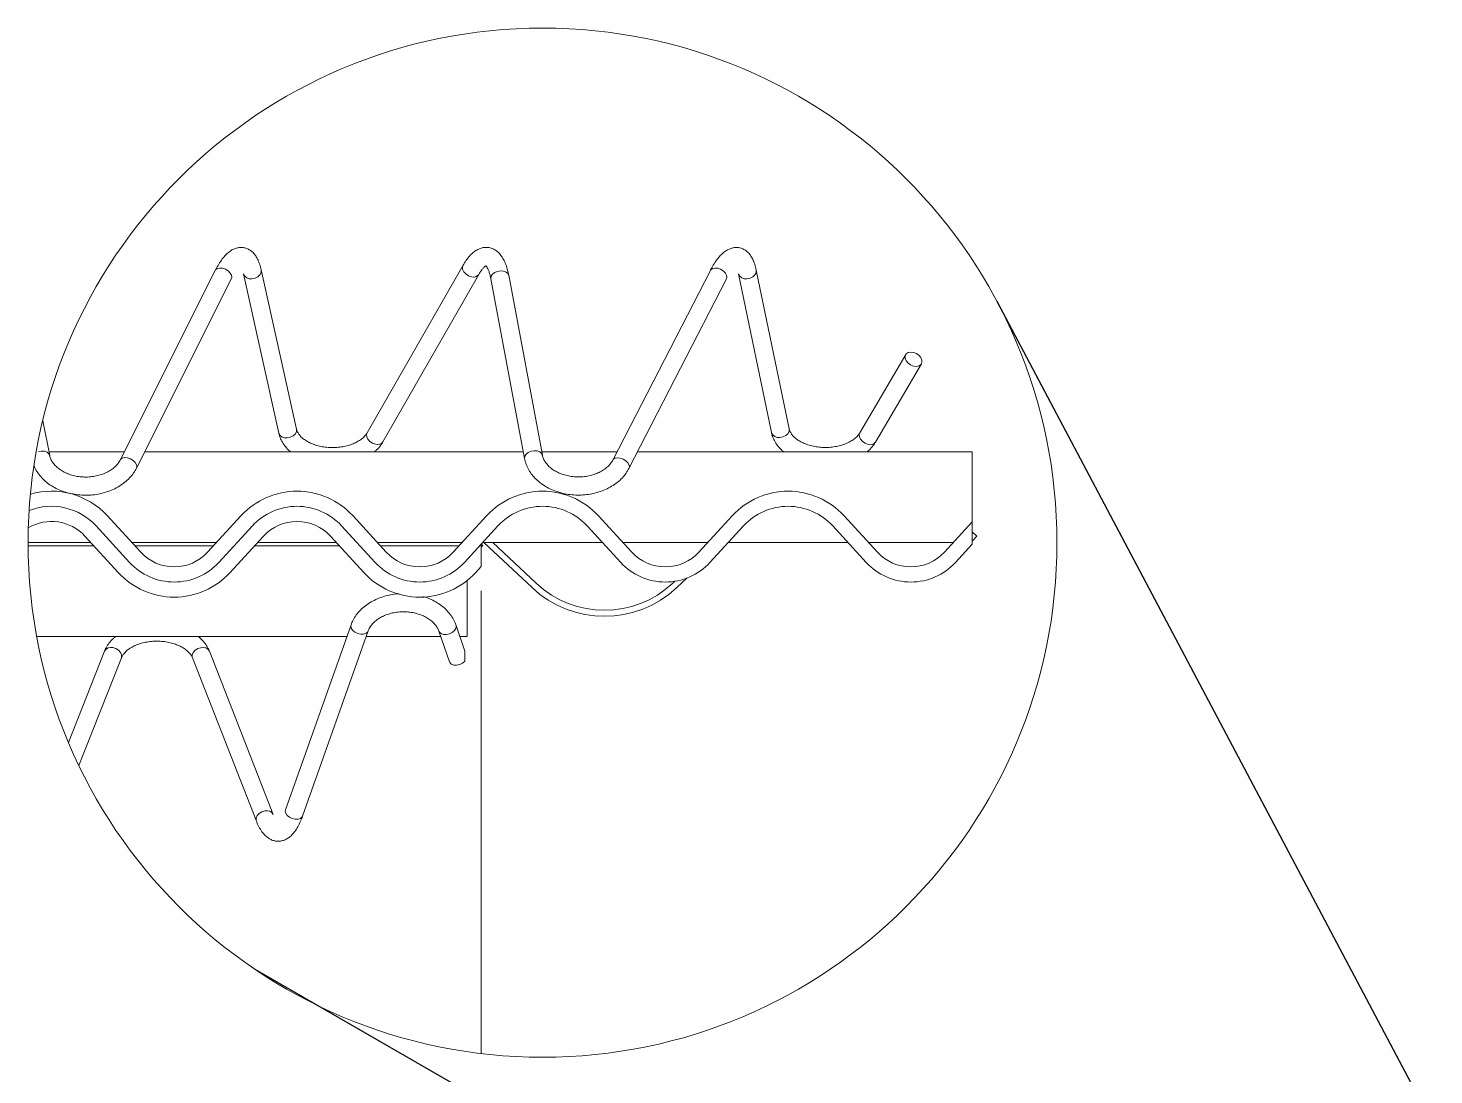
# Model space of a CAD drawing. Header units: millimetres. Extents: x 8743 to 322652, y 10189 to 229505.
# Drawn here: x 241654 to 281943, y 177679 to 207672 of the extents above; entities that cross this region are included whole.
import ezdxf

# ---------------------------------------------------------------- set-up
doc = ezdxf.new("R2010")
doc.units = ezdxf.units.MM
doc.header["$LTSCALE"] = 300
doc.header["$MEASUREMENT"] = 0
doc.layers.get('0').update_dxf_attribs({"color": 8, "linetype": 'CONTINUOUS'})
doc.layers.add('LGA CG', color=8, linetype='CONTINUOUS', lineweight=20)

msp = doc.modelspace()

# ---------------------------------------------------------------- linework, layer by layer
at = {"color": 7, "linetype": 'Continuous', "lineweight": 15}
for p, q in [((247016.9, 200727.3), (244291.9, 195296.1)), ((249345.4, 196183.1), (248334.3, 200744.9)), ((254119.5, 200875.8), (251371.7, 196077.1)), ((261206.2, 200730.7), (258410.8, 195294.7)), ((263466, 196190.7), (262522.6, 200737.7)), ((244757.4, 195062.6), (247482.4, 200493.8)), ((247825.8, 200632.2), (248837, 196070.4)), ((251823.6, 195818.4), (254571.4, 200617)), ((254915.5, 200493), (255881.3, 195341)), ((256393.2, 195437), (255427.4, 200589)), ((258873.9, 195056.5), (261669.4, 200492.6)), ((262012.6, 200631.9), (262956, 196084.9)), ((266805.8, 198317.4), (265490.8, 196076.3)), ((266820.1, 198337.1), (266791.2, 198280.6)), ((266791.2, 198280.6), (266791.2, 198212.6)), ((266874.3, 198375.4), (266820.1, 198337.1)), ((266947.3, 198390.8), (266874.3, 198375.4)), ((267030.4, 198381.4), (266947.3, 198390.8)), ((267113.5, 198348.5), (267030.4, 198381.4)), ((267186.5, 198295.8), (267113.5, 198348.5)), ((267240.7, 198229.9), (267186.5, 198295.8)), ((267269.6, 198158.6), (267240.7, 198229.9)), ((265939.9, 195812.7), (267255, 198053.8)), ((266791.2, 198212.6), (266820.1, 198141.3)), ((266820.1, 198141.3), (266874.3, 198075.4)), ((266874.3, 198075.4), (266947.3, 198022.8)), ((266947.3, 198022.8), (267030.4, 197989.8)), ((267030.4, 197989.8), (267113.5, 197980.4)), ((267113.5, 197980.4), (267186.5, 197995.8)), ((267186.5, 197995.8), (267240.7, 198034.1)), ((267240.7, 198034.1), (267269.6, 198090.6)), ((267269.6, 198090.6), (267269.6, 198158.6)), ((242272.9, 195427.6), (242073.9, 196422.4)), ((242251.8, 195532.8), (244410.7, 195532.8)), ((244993.4, 195532.8), (255845.4, 195532.8)), ((256375.3, 195532.8), (258533.3, 195532.8)), ((259118.9, 195532.8), (268713.5, 195532.8)), ((268713.5, 193526.8), (268713.5, 195532.8)), ((244562.2, 192361.8), (243599.7, 193409.1)), ((243919.3, 193702.7), (244881.7, 192655.4)), ((246799.1, 192655.4), (247761.5, 193702.7)), ((248081.1, 193409.1), (247118.6, 192361.8)), ((251600, 192361.8), (250637.6, 193409.1)), ((250957.1, 193702.7), (251919.6, 192655.4)), ((253837, 192655.4), (254799.4, 193702.7)), ((254156.5, 192361.8), (255119, 193409.1)), ((257675.4, 193409.1), (258637.9, 192361.8)), ((257995, 193702.7), (258957.5, 192655.4)), ((260874.8, 192655.4), (261837.3, 193702.7)), ((261194.4, 192361.8), (262156.9, 193409.1)), ((264713.3, 193409.1), (265675.8, 192361.8)), ((265032.9, 193702.7), (265995.3, 192655.4)), ((267912.7, 192655.4), (268713.5, 193526.8)), ((268713.5, 192885.4), (268713.5, 193526.8)), ((244242.6, 192068.1), (243280.1, 193115.4)), ((248400.7, 193115.4), (247438.2, 192068.1)), ((251280.5, 192068.1), (250318, 193115.4)), ((268713.5, 193240.6), (268846.3, 193116.3)), ((268713.5, 193002.8), (268727.7, 192989.6)), ((268846.3, 193116.3), (268727.7, 192989.6)), ((241654, 192928.8), (243451.6, 192928.8)), ((243531.4, 192842), (241654.3, 192842)), ((244630.5, 192928.8), (247050.3, 192928.8)), ((246970.6, 192842), (244710.2, 192842)), ((250569.3, 192842), (248149.4, 192842)), ((248229.2, 192928.8), (250489.5, 192928.8)), ((251668.4, 192928.8), (254088.2, 192928.8)), ((254008.4, 192842), (251748.1, 192842)), ((254637.7, 192885.4), (254156.5, 192361.8)), ((254637.7, 192885.4), (254637.7, 192244)), ((254682.9, 192844.6), (254637.7, 192796.4)), ((254638.5, 192886.2), (254682.9, 192844.6)), ((254677.6, 192928.8), (258116.8, 192928.8)), ((254716.8, 192928.8), (256095.2, 191639.2)), ((254970.9, 192928.8), (256213.8, 191765.9)), ((258706.2, 192928.8), (261126.1, 192928.8)), ((261715.5, 192928.8), (265154.7, 192928.8)), ((265744.1, 192928.8), (268163.9, 192928.8)), ((268232.3, 192361.8), (268713.5, 192885.4)), ((254637.7, 192244), (254476.1, 192068.1)), ((254238.9, 191846), (254238.9, 190238)), ((260127.8, 191765.9), (260187.5, 191821.7)), ((260246.5, 191639.2), (260544.7, 191918.2)), ((250908.1, 190571.4), (249029.9, 185269.1)), ((250790, 190238), (241901.7, 190238)), ((249520.8, 185095.2), (251399, 190397.5)), ((253480, 190238), (251342.5, 190238)), ((253427.8, 190391.5), (253727, 189512.8)), ((254173.2, 189818.1), (253920.8, 190559.4)), ((254238.9, 190238), (254030.2, 190238)), ((243843.1, 189819.8), (242810.9, 187204.1)), ((248681.2, 185139.5), (246848.6, 189817.7)), ((254173.2, 189818.1), (254173.2, 189528.6)), ((243109.4, 186541.8), (244327.6, 189628.6)), ((246363.6, 189627.7), (248196.3, 184949.6)), ((253736.8, 189491.6), (253727, 189512.8)), ((253782, 189447.5), (253736.8, 189491.6)), ((253851.1, 189421.9), (253782, 189447.5)), ((253935.4, 189418.1), (253851.1, 189421.9)), ((254024.4, 189436.6), (253935.4, 189418.1)), ((254107.1, 189475), (254024.4, 189436.6)), ((254173.2, 189528.6), (254107.1, 189475))]:
    msp.add_line(p, q, dxfattribs=at)
at = {"color": 8, "linetype": 'Continuous', "lineweight": 15}
for p, q in [((247016.9, 200727.3), (247028.2, 200745)), ((247028.2, 200745), (247076.5, 200781)), ((247076.5, 200781), (247145.7, 200796.4)), ((247145.7, 200796.4), (247227.4, 200789.4)), ((247227.4, 200789.4), (247311.8, 200760.9)), ((247311.8, 200760.9), (247388.7, 200714.2)), ((247388.7, 200714.2), (247448.8, 200654.9)), ((247448.8, 200654.9), (247484.9, 200590.4)), ((248331.5, 200669.9), (248297, 200603.9)), ((248335.6, 200738.3), (248331.5, 200669.9)), ((248334.3, 200745), (248335.6, 200738.3)), ((254119.4, 200875.7), (254103.8, 200831.5)), ((254103.8, 200831.5), (254107.7, 200762.6)), ((254107.7, 200762.6), (254140.3, 200691.8)), ((254140.3, 200691.8), (254197.6, 200627.5)), ((255023.8, 200667.8), (254960.4, 200618.6)), ((255105, 200701.6), (255023.8, 200667.8)), ((255194.2, 200716.1), (255105, 200701.6)), ((255280.7, 200709.5), (255194.2, 200716.1)), ((255354, 200682.5), (255280.7, 200709.5)), ((255405.3, 200638.5), (255354, 200682.5)), ((255427.4, 200589), (255405.3, 200638.5)), ((261206.2, 200730.7), (261217.3, 200747.8)), ((261217.3, 200747.8), (261265.7, 200783.4)), ((261265.7, 200783.4), (261334.8, 200798.2)), ((261334.8, 200798.2), (261416.3, 200790.5)), ((261416.3, 200790.5), (261500.4, 200761.3)), ((261500.4, 200761.3), (261577, 200713.9)), ((261577, 200713.9), (261636.8, 200654.3)), ((261636.8, 200654.3), (261672.6, 200589.5)), ((262519.2, 200664.2), (262484.5, 200598.3)), ((262523.6, 200732.5), (262519.2, 200664.2)), ((262522.6, 200737.8), (262523.6, 200732.5)), ((247492.7, 200528.3), (247482.4, 200493.8)), ((247484.9, 200590.4), (247492.7, 200528.3)), ((248156.9, 200509.1), (248068.2, 200491.8)), ((248236.4, 200548), (248156.9, 200509.1)), ((248297, 200603.9), (248236.4, 200548)), ((254197.6, 200627.5), (254272.7, 200577.5)), ((254272.7, 200577.5), (254356.7, 200547.9)), ((254922.4, 200560.1), (254914.5, 200499.3)), ((254914.5, 200499.3), (254915.5, 200493)), ((254960.4, 200618.6), (254922.4, 200560.1)), ((261680, 200527.4), (261669.4, 200492.6)), ((261672.6, 200589.5), (261680, 200527.4)), ((262344, 200504.6), (262255.1, 200488.1)), ((262423.7, 200542.9), (262344, 200504.6)), ((262484.5, 200598.3), (262423.7, 200542.9)), ((249168.1, 195947.2), (249079.3, 195929.9)), ((249247.5, 195986.1), (249168.1, 195947.2)), ((249308.2, 196042), (249247.5, 195986.1)), ((249342.6, 196108.1), (249308.2, 196042)), ((249346.7, 196176.4), (249342.6, 196108.1)), ((249345.4, 196183.1), (249346.7, 196176.4)), ((251371.7, 196077.1), (251356, 196032.9)), ((251356, 196032.9), (251359.9, 195964)), ((251359.9, 195964), (251392.5, 195893.2)), ((251392.5, 195893.2), (251449.8, 195828.9)), ((251449.8, 195828.9), (251525, 195778.9)), ((263287.4, 195957.7), (263198.5, 195941.1)), ((263367.1, 195995.9), (263287.4, 195957.7)), ((263427.9, 196051.4), (263367.1, 195995.9)), ((263462.6, 196117.2), (263427.9, 196051.4)), ((263467, 196185.5), (263462.6, 196117.2)), ((263466, 196190.7), (263467, 196185.5)), ((265490.8, 196076.3), (265474.4, 196030.6)), ((265474.4, 196030.6), (265478.5, 195961.6)), ((265478.5, 195961.6), (265511.2, 195890.6)), ((265511.2, 195890.6), (265568.4, 195826)), ((265568.4, 195826), (265643.4, 195775.8)), ((242041, 195551.8), (241951.9, 195536.9)), ((242127.3, 195545.6), (242041, 195551.8)), ((242200.4, 195519), (242127.3, 195545.6)), ((242251.4, 195475.2), (242200.4, 195519)), ((242272.6, 195428.8), (242251.4, 195475.2)), ((251525, 195778.9), (251608.9, 195749.3)), ((255888.3, 195408.1), (255880.3, 195347.3)), ((255926.2, 195466.6), (255888.3, 195408.1)), ((255989.6, 195515.7), (255926.2, 195466.6)), ((256070.8, 195549.6), (255989.6, 195515.7)), ((256160.1, 195564.1), (256070.8, 195549.6)), ((256246.5, 195557.4), (256160.1, 195564.1)), ((256319.9, 195530.5), (256246.5, 195557.4)), ((256371.1, 195486.5), (256319.9, 195530.5)), ((256393, 195438.2), (256371.1, 195486.5)), ((265643.4, 195775.8), (265727.1, 195745.9)), ((244292.5, 195297.2), (244303.2, 195313.8)), ((244303.2, 195313.8), (244351.5, 195349.8)), ((244351.5, 195349.8), (244420.7, 195365.2)), ((244420.7, 195365.2), (244502.5, 195358.2)), ((244502.5, 195358.2), (244586.9, 195329.6)), ((244586.9, 195329.6), (244663.8, 195282.9)), ((244663.8, 195282.9), (244723.9, 195223.7)), ((244723.9, 195223.7), (244760, 195159.2)), ((244767.7, 195097.1), (244757.4, 195062.5)), ((244760, 195159.2), (244767.7, 195097.1)), ((255880.3, 195347.3), (255881.3, 195341.1)), ((258411.3, 195295.7), (258421.9, 195311.8)), ((258421.9, 195311.8), (258470.2, 195347.3)), ((258470.2, 195347.3), (258539.3, 195362.1)), ((258539.3, 195362.1), (258620.9, 195354.4)), ((258620.9, 195354.4), (258705, 195325.2)), ((258705, 195325.2), (258781.6, 195277.9)), ((258781.6, 195277.9), (258841.3, 195218.2)), ((258841.3, 195218.2), (258877.1, 195153.5)), ((258884.6, 195091.3), (258873.9, 195056.4)), ((258877.1, 195153.5), (258884.6, 195091.3)), ((250902, 190540.9), (250908.1, 190571.4)), ((250913.7, 190478.9), (250902, 190540.9)), ((250954.4, 190417.6), (250913.7, 190478.9)), ((251019.1, 190364.3), (250954.4, 190417.6)), ((251100, 190325.6), (251019.1, 190364.3)), ((251187.4, 190305.9), (251100, 190325.6)), ((251270.7, 190307.9), (251187.4, 190305.9)), ((251339.8, 190331.1), (251270.7, 190307.9)), ((251386.5, 190372.8), (251339.8, 190331.1)), ((251398.6, 190396.3), (251386.5, 190372.8)), ((253428.2, 190390.3), (253440.7, 190365.4)), ((253440.7, 190365.4), (253487.5, 190323.4)), ((253487.5, 190323.4), (253556.9, 190299.7)), ((253556.9, 190299.7), (253640.4, 190297.2)), ((253640.4, 190297.2), (253727.9, 190316.2)), ((253727.9, 190316.2), (253809, 190354.4)), ((253809, 190354.4), (253873.9, 190407.2)), ((253873.9, 190407.2), (253914.7, 190468.2)), ((253914.7, 190468.2), (253926.4, 190530.1)), ((253926.4, 190530.1), (253920.8, 190559.4)), ((244169.9, 189894.2), (244083.6, 189920.3)), ((244246, 189847.5), (244169.9, 189894.2)), ((244302.7, 189786), (244246, 189847.5)), ((244333.2, 189717), (244302.7, 189786)), ((246358.1, 189715.8), (246388.6, 189784.8)), ((246388.6, 189784.8), (246445.4, 189846.2)), ((246445.4, 189846.2), (246521.5, 189892.8)), ((246521.5, 189892.8), (246607.9, 189918.8)), ((244327.6, 189628.6), (244333.8, 189648.9)), ((244333.8, 189648.9), (244333.2, 189717)), ((246357.5, 189647.7), (246358.1, 189715.8)), ((246363.6, 189627.7), (246357.5, 189647.7)), ((248190.1, 184969.6), (248190.7, 185037.7)), ((248196.3, 184949.5), (248190.1, 184969.6)), ((248190.7, 185037.7), (248221.3, 185106.7)), ((248221.3, 185106.7), (248278, 185168.1)), ((248278, 185168.1), (248354.2, 185214.7)), ((248354.2, 185214.7), (248440.5, 185240.7)), ((249023.8, 185238.6), (249029.9, 185269.1)), ((249035.5, 185176.6), (249023.8, 185238.6)), ((249076.2, 185115.3), (249035.5, 185176.6)), ((249140.9, 185062), (249076.2, 185115.3)), ((249221.8, 185023.2), (249140.9, 185062)), ((249309.2, 185003.6), (249221.8, 185023.2)), ((249392.5, 185005.5), (249309.2, 185003.6)), ((249461.6, 185028.7), (249392.5, 185005.5)), ((249508.3, 185070.4), (249461.6, 185028.7)), ((249520.8, 185095.2), (249508.3, 185070.4))]:
    msp.add_line(p, q, dxfattribs=at)
at = {"color": 7, "linetype": 'Continuous', "lineweight": 0}
msp.add_line((254637.7, 191549.6), (254637.7, 178291), dxfattribs=at)
msp.add_circle((256397.2, 192928.8), 14743.2, dxfattribs=at)
at = {"color": 8, "linetype": 'Continuous', "lineweight": 15}
for centre, radius, start, end in [((248030.4, 200706.1), 217.6, 200.15637, 280.0049), ((254418.5, 200724.2), 186.8, 250.65094, 324.74832), ((262218.9, 200703.6), 218.6, 199.4581, 279.52366), ((249041.4, 196143.9), 217.3, 199.78609, 280.03927), ((251670.8, 195925.3), 186.6, 250.62555, 325.00902), ((263162.3, 196156.3), 218.2, 199.08919, 279.55763), ((265789.3, 195920.2), 185, 250.36393, 324.49704), ((244025.3, 189722), 206.7, 73.6113, 151.77087), ((246666, 189720.2), 207, 28.1017, 106.30973), ((248498.6, 185041.7), 207.3, 28.45262, 106.27485)]:
    msp.add_arc(centre, radius, start, end, dxfattribs=at)
at = {"color": 7, "linetype": 'Continuous', "lineweight": 15}
for centre, radius, start, end in [((242321.5, 192234.4), 2170, 42.58222, 106.09796), ((249359.3, 192234.4), 2170, 42.58222, 137.41778), ((256397.2, 192234.4), 2170, 42.58222, 137.41778), ((263435.1, 192234.4), 2170, 42.58222, 137.41778), ((242321.5, 192234.4), 1736, 42.58222, 111.58694), ((249359.3, 192234.4), 1736, 42.58222, 137.41778), ((256397.2, 192234.4), 1736, 42.58222, 137.41778), ((263435.1, 192234.4), 1736, 42.58222, 137.41778), ((242321.5, 192234.4), 1302, 42.58222, 120.52112), ((249359.3, 192234.4), 1302, 42.58222, 137.41778), ((245840.4, 193536.4), 1302, 222.58222, 317.41778), ((252878.3, 193536.4), 1302, 222.58222, 317.41778), ((259916.2, 193536.4), 1302, 222.58222, 317.41778), ((266954, 193536.4), 1302, 222.58222, 317.41778), ((245840.4, 193536.4), 1736, 222.58222, 317.41778), ((252878.3, 193536.4), 1736, 222.58222, 317.41778), ((259916.2, 193536.4), 1736, 222.58222, 317.41778), ((266954, 193536.4), 1736, 222.58222, 317.41778), ((245840.4, 193536.4), 2170, 222.58222, 317.41778), ((252878.3, 193536.4), 2170, 222.58222, 317.41778), ((258170.8, 193857.6), 3038, 226.90481, 313.09519), ((258170.8, 193857.6), 2864.4, 226.90481, 313.09519)]:
    msp.add_arc(centre, radius, start, end, dxfattribs=at)
for points, knots in [([(248334.3, 200744.9), (248327.4, 200773.9), (248306.8, 200860.8), (248263.3, 200987.4), (248199.3, 201115.4), (248125, 201217.2), (248040.5, 201295.7), (247946, 201351.7), (247841, 201384.8), (247730.7, 201391.7), (247621.5, 201372.4), (247517.8, 201330.4), (247417, 201266), (247316.4, 201176.4), (247215.9, 201059.1), (247120.2, 200918.3), (247054.7, 200802.1), (247021.9, 200737.2), (247016.9, 200727.3)], [0, 0, 0, 0, 0.041192, 0.1237812, 0.1995407, 0.2674742, 0.3284414, 0.3853097, 0.4404992, 0.4987855, 0.5561356, 0.6152056, 0.6791294, 0.750442, 0.8291002, 0.91099, 0.9863934, 1, 1, 1, 1]), ([(255427.4, 200589), (255421.1, 200620.6), (255402.3, 200714.4), (255361.5, 200858.3), (255300.9, 201008.9), (255228.7, 201134.3), (255147.3, 201233.4), (255056.8, 201308.8), (254954, 201362.8), (254841, 201391.2), (254724.4, 201390.7), (254613.8, 201364.5), (254508.8, 201315.4), (254407, 201243.5), (254306.5, 201145.6), (254209.4, 201024.2), (254149.1, 200924.7), (254119.5, 200875.8)], [0, 0, 0, 0, 0.0408383, 0.121184, 0.2031415, 0.2781905, 0.3462782, 0.4079806, 0.4658011, 0.5280963, 0.5873701, 0.6459629, 0.7066339, 0.7722614, 0.8448546, 0.9237249, 1, 1, 1, 1]), ([(262522.6, 200737.7), (262516.1, 200766.7), (262496.7, 200853.7), (262455, 200980.8), (262392.9, 201109.4), (262320, 201211.9), (262236.8, 201291.3), (262143.2, 201348.4), (262038.8, 201382.7), (261928.8, 201390.8), (261819.6, 201372.7), (261715.7, 201332), (261614.3, 201268.8), (261512.9, 201180.5), (261411.2, 201064.4), (261314, 200924.8), (261246.4, 200808), (261212.1, 200742.1), (261206.2, 200730.7)], [0, 0, 0, 0, 0.0411323, 0.1236437, 0.199311, 0.2670694, 0.3278427, 0.3845252, 0.4395398, 0.4976362, 0.5547997, 0.6136964, 0.6774725, 0.7486829, 0.8272871, 0.9091102, 0.9843949, 1, 1, 1, 1]), ([(254571.4, 200617), (254583.1, 200636.7), (254615.9, 200692.2), (254667.9, 200764.8), (254722.7, 200825.2), (254764.1, 200858.9), (254786.7, 200869.3), (254785.8, 200869), (254785.4, 200868.8)], [0, 0, 0, 0, 0.1127189, 0.3159575, 0.5138014, 0.7053749, 0.8932289, 1, 1, 1, 1]), ([(254765.1, 200872.7), (254764.9, 200872.8), (254762.2, 200873.8), (254773.3, 200867.5), (254797.5, 200837.9), (254830.7, 200780.6), (254864.2, 200698.3), (254893.4, 200601.2), (254908.8, 200525.9), (254915.5, 200493)], [0, 0, 0, 0, 0.0153618, 0.1779107, 0.3498669, 0.5174154, 0.6875969, 0.8634383, 1, 1, 1, 1]), ([(248837, 196070.4), (248844.9, 196039.5), (248865.5, 195959.6), (248921, 195835.5), (249008.6, 195702.7), (249095.4, 195600.9), (249159.4, 195548.8), (249179, 195532.8)], [0, 0, 0, 0, 0.152088, 0.3943956, 0.6393273, 0.8893312, 1, 1, 1, 1]), ([(251371.7, 196077.1), (251363.7, 196064.2), (251339, 196023.8), (251279.8, 195955.5), (251185, 195876.8), (251069.3, 195806.5), (250935.6, 195747), (250786.9, 195700.3), (250627, 195668.3), (250460.1, 195652.1), (250290.9, 195652.5), (250124, 195669.5), (249964.4, 195702.3), (249816.5, 195749.7), (249684.4, 195809.4), (249571.4, 195878.9), (249479.9, 195955.1), (249411.5, 196034.3), (249365.9, 196111.5), (249352.1, 196159.7), (249345.4, 196183.1)], [0, 0, 0, 0, 0.0283342, 0.0880851, 0.1461415, 0.2033451, 0.2604118, 0.3175792, 0.3749575, 0.4325228, 0.4901864, 0.547834, 0.6053044, 0.6624879, 0.7193119, 0.7757817, 0.8320645, 0.8884759, 0.9458004, 1, 1, 1, 1]), ([(251579.6, 195532.8), (251600.9, 195550.2), (251669, 195605.8), (251750.7, 195702.3), (251802.3, 195784.4), (251823.6, 195818.4)], [0, 0, 0, 0, 0.2103733, 0.6731991, 1, 1, 1, 1]), ([(262956, 196084.9), (262963.5, 196054), (262983, 195973.9), (263036.9, 195849.3), (263122.5, 195715.8), (263212.1, 195609.1), (263280.2, 195552.8), (263304.4, 195532.8)], [0, 0, 0, 0, 0.1483309, 0.38431, 0.6227431, 0.8660534, 1, 1, 1, 1]), ([(265490.8, 196076.3), (265482.6, 196063.3), (265457.3, 196023), (265397.1, 195954.8), (265301.3, 195876.5), (265184.6, 195806.7), (265050.1, 195747.7), (264900.8, 195701.7), (264740.5, 195670.4), (264573.4, 195655.1), (264404.1, 195656.3), (264237.5, 195674), (264078.4, 195707.6), (263931.1, 195755.6), (263799.9, 195815.9), (263687.9, 195885.8), (263597.5, 195962.2), (263530.2, 196041.5), (263485.5, 196118.9), (263472.4, 196167.2), (263466, 196190.7)], [0, 0, 0, 0, 0.02833097, 0.08789822, 0.14586152, 0.20302728, 0.26007173, 0.31722757, 0.37459568, 0.43214694, 0.48979177, 0.54741259, 0.60485032, 0.66199698, 0.71878168, 0.7752164, 0.83147847, 0.88789043, 0.94527093, 1, 1, 1, 1]), ([(265697.3, 195532.8), (265716.5, 195548.2), (265783.1, 195601.5), (265864.7, 195695.9), (265917.7, 195778.2), (265939.9, 195812.7)], [0, 0, 0, 0, 0.1907819, 0.6611266, 1, 1, 1, 1]), ([(244291.9, 195296.1), (244283.4, 195280.2), (244256.5, 195230.1), (244193.4, 195147.9), (244094, 195055.4), (243974.2, 194974.5), (243837.3, 194907.4), (243686.4, 194856.1), (243525.4, 194822.2), (243358.6, 194806.7), (243190.4, 194810.2), (243025.4, 194832.5), (242868.3, 194872.8), (242723.2, 194929.5), (242593.9, 195000.5), (242483.6, 195083.2), (242394.2, 195174.6), (242327.5, 195272.1), (242289.5, 195357.2), (242277.3, 195409.1), (242272.9, 195427.6)], [0, 0, 0, 0, 0.0284342, 0.0899376, 0.1499901, 0.2089579, 0.2674639, 0.3258277, 0.384151, 0.4424832, 0.5008083, 0.5590725, 0.6172051, 0.6751723, 0.7329958, 0.7907694, 0.8486977, 0.9072266, 0.9671005, 1, 1, 1, 1]), ([(258410.8, 195294.7), (258402.1, 195278.8), (258374.5, 195228.7), (258310.5, 195146.9), (258210.1, 195054.9), (258089.4, 194974.6), (257951.7, 194908.3), (257800.3, 194857.7), (257638.9, 194824.6), (257471.9, 194810.1), (257303.7, 194814.5), (257139.1, 194837.7), (256982.4, 194878.8), (256838, 194936.3), (256709.6, 195007.9), (256600.2, 195091.1), (256511.9, 195182.9), (256446.3, 195280.6), (256409.1, 195366), (256397.4, 195418.3), (256393.2, 195437)], [0, 0, 0, 0, 0.0284304, 0.0897932, 0.1497513, 0.2086645, 0.267138, 0.3254785, 0.3837811, 0.442093, 0.500396, 0.5586349, 0.6167392, 0.6746777, 0.7324755, 0.7902294, 0.8481542, 0.9067074, 0.9666492, 1, 1, 1, 1]), ([(241820, 195134.7), (241828.7, 195113.7), (241861.5, 195041.7), (241931.1, 194923.1), (242041.8, 194786), (242174.7, 194661.5), (242328, 194551.8), (242498.9, 194458.9), (242684.4, 194384.5), (242881, 194330.1), (243085.3, 194296.6), (243293.5, 194284.5), (243502.2, 194294.1), (243707.7, 194325.4), (243906.6, 194377.9), (244095.3, 194451.1), (244270.4, 194544), (244428.7, 194655.3), (244566.2, 194783.2), (244678, 194919.3), (244732.1, 195017), (244757.4, 195062.6)], [0.05895467, 0.05895467, 0.05895467, 0.05895467, 0.07893647, 0.12826459, 0.17813789, 0.22860758, 0.27960697, 0.33100131, 0.38264531, 0.43442446, 0.48626382, 0.53814165, 0.59006762, 0.64205885, 0.69413177, 0.74629829, 0.79854045, 0.85077646, 0.90287134, 0.95463401, 1, 1, 1, 1]), ([(255881.3, 195341), (255888.5, 195308.2), (255907.5, 195221.5), (255960.6, 195085.5), (256045.3, 194937.2), (256154.3, 194799.4), (256285.7, 194673.9), (256437.5, 194563), (256607.2, 194468.7), (256791.7, 194393), (256987.7, 194337), (257191.5, 194302), (257399.6, 194288.3), (257608.4, 194296.4), (257814.2, 194326), (258013.7, 194377), (258203.3, 194448.7), (258379.5, 194540.2), (258539.1, 194650.2), (258678.3, 194777), (258792.2, 194912.7), (258847.8, 195010.5), (258873.9, 195056.5)], [0, 0, 0, 0, 0.02986699, 0.07888968, 0.12816306, 0.17797254, 0.22837867, 0.27932239, 0.33067153, 0.38228014, 0.43403088, 0.48584573, 0.53769963, 0.58959985, 0.6415639, 0.69360886, 0.74574713, 0.79796442, 0.85018328, 0.90227318, 0.95404582, 1, 1, 1, 1]), ([(252286.2, 191462.7), (252276.3, 191462.5), (252196.9, 191460.9), (252049.7, 191437.2), (251849.1, 191390.4), (251658.2, 191320.7), (251480.2, 191231.7), (251318.4, 191123.9), (251176.2, 190999.1), (251057.1, 190859.6), (250966.2, 190716.2), (250926.3, 190616.7), (250908.1, 190571.4)], [0, 0, 0, 0, 0.0158653, 0.1273104, 0.2389226, 0.3507343, 0.4627268, 0.5747474, 0.6865331, 0.7976918, 0.907775, 1, 1, 1, 1]), ([(253920.8, 190559.4), (253909, 190591), (253877.6, 190675), (253805.2, 190804.8), (253699.3, 190944.3), (253570.5, 191071.3), (253421.1, 191184.4), (253253, 191279.8), (253105.1, 191346.3), (253010.7, 191373.1), (252981.3, 191381.5)], [0, 0, 0, 0, 0.0834879, 0.2220984, 0.3617124, 0.5030042, 0.6458398, 0.7898634, 0.9346629, 1, 1, 1, 1]), ([(251399, 190397.5), (251405.2, 190413.4), (251425.1, 190464.7), (251476.4, 190550), (251563.3, 190648.4), (251672, 190736.4), (251799.4, 190811.7), (251942.7, 190872.4), (252098.3, 190916.5), (252262.3, 190942.8), (252430.3, 190950.3), (252597.6, 190938.8), (252759.8, 190908.7), (252912.4, 190861.3), (253051.2, 190798.2), (253172.8, 190721.9), (253274.5, 190635.2), (253354.2, 190540.9), (253402.6, 190458.6), (253421.4, 190408.5), (253427.8, 190391.5)], [0, 0, 0, 0, 0.0283733, 0.0915434, 0.152693, 0.2122051, 0.2709379, 0.3293737, 0.3877252, 0.4460662, 0.5044156, 0.5627388, 0.6209692, 0.6790488, 0.7369635, 0.7947695, 0.8525858, 0.9107133, 0.9697164, 1, 1, 1, 1]), ([(244159.4, 190238), (244138.2, 190221.3), (244069.4, 190166.9), (243976.7, 190059.2), (243893.1, 189934.9), (243857.1, 189852), (243843.1, 189819.8)], [0, 0, 0, 0, 0.1449983, 0.4722882, 0.7948548, 1, 1, 1, 1]), ([(246848.6, 189817.7), (246836, 189847), (246803, 189924.2), (246727.4, 190041.5), (246634.2, 190153.3), (246561.3, 190213.8), (246532.2, 190238)], [0, 0, 0, 0, 0.185967, 0.4887923, 0.7958888, 1, 1, 1, 1]), ([(244327.6, 189628.6), (244333, 189641.2), (244349.2, 189678.6), (244392.7, 189745.2), (244468.7, 189825.6), (244569.9, 189902.4), (244690.8, 189970), (244829, 190026.1), (244981.1, 190068.9), (245143.4, 190096.7), (245311.4, 190108.3), (245480.5, 190103.4), (245645.8, 190081.9), (245802.6, 190044.9), (245946.6, 189994), (246073.7, 189931.2), (246181.1, 189859.5), (246266, 189782.3), (246328.8, 189703.3), (246352.1, 189652.8), (246363.6, 189627.7)], [0, 0, 0, 0, 0.0282729, 0.0841937, 0.1437595, 0.2014904, 0.2586392, 0.3157327, 0.3729774, 0.4304354, 0.488061, 0.5457552, 0.6033887, 0.6608124, 0.7179248, 0.7746677, 0.8310822, 0.8873902, 0.9439688, 1, 1, 1, 1]), ([(248196.3, 184949.6), (248207.8, 184921.5), (248242.1, 184837.4), (248308.4, 184711.5), (248396, 184588.5), (248491.3, 184494.6), (248589.2, 184429.1), (248693.3, 184387.6), (248804.1, 184370.4), (248916.3, 184379.9), (249024, 184415.3), (249123, 184472.9), (249215.8, 184552.5), (249304.3, 184656.9), (249388.1, 184788.7), (249461, 184935.8), (249502.3, 185045.8), (249520.8, 185095.2)], [0, 0, 0, 0, 0.0415424, 0.1243195, 0.208826, 0.277932, 0.3404014, 0.3987771, 0.4554173, 0.5152683, 0.5741848, 0.6347206, 0.6998709, 0.7719441, 0.8508318, 0.9329339, 1, 1, 1, 1])]:
    msp.add_open_spline(points, degree=3, knots=knots, dxfattribs=at)
at = {"layer": 'LGA CG', "color": 0, "lineweight": -3}
for p, q in [((285088.7, 170287.9), (269422.8, 199835)), ((278013.9, 163492.7), (248161.7, 180700.3))]:
    msp.add_line(p, q, dxfattribs=at)

doc.saveas('drawing.dxf')
